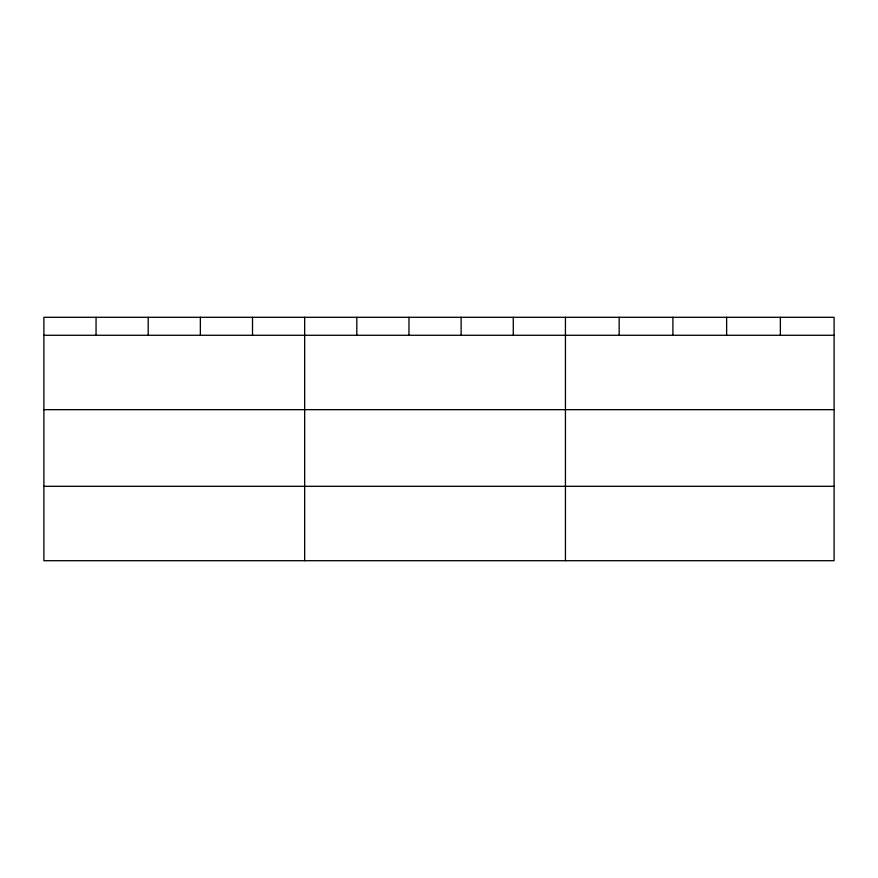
<?xml version="1.0" encoding="UTF-8"?>
<svg xmlns="http://www.w3.org/2000/svg" width="878" height="878" viewBox="0 0 878 878"><rect width="100%" height="100%" fill="white"/><g stroke="black" fill="none" stroke-linecap="round" stroke-linejoin="round"><path stroke-width="1.32" d="M834.1 409.664L834.1 317.298L43.9 317.298L43.9 560.702L834.1 560.702L834.1 409.664L43.9 409.664M43.9 335.275L834.1 335.275M43.9 486.313L834.1 486.313M780.366 317.298L780.366 335.275M726.633 317.298L726.633 335.275M672.899 317.298L672.899 335.275M619.166 317.298L619.166 335.275M565.432 317.298L565.432 560.702M513.279 317.298L513.279 335.275M461.126 317.298L461.126 335.275M408.972 317.298L408.972 335.275M356.819 317.298L356.819 335.275M304.666 317.298L304.666 560.702M252.513 317.298L252.513 335.275M200.36 317.298L200.36 335.275M148.206 317.298L148.206 335.275M96.053 317.298L96.053 335.275"/></g></svg>
